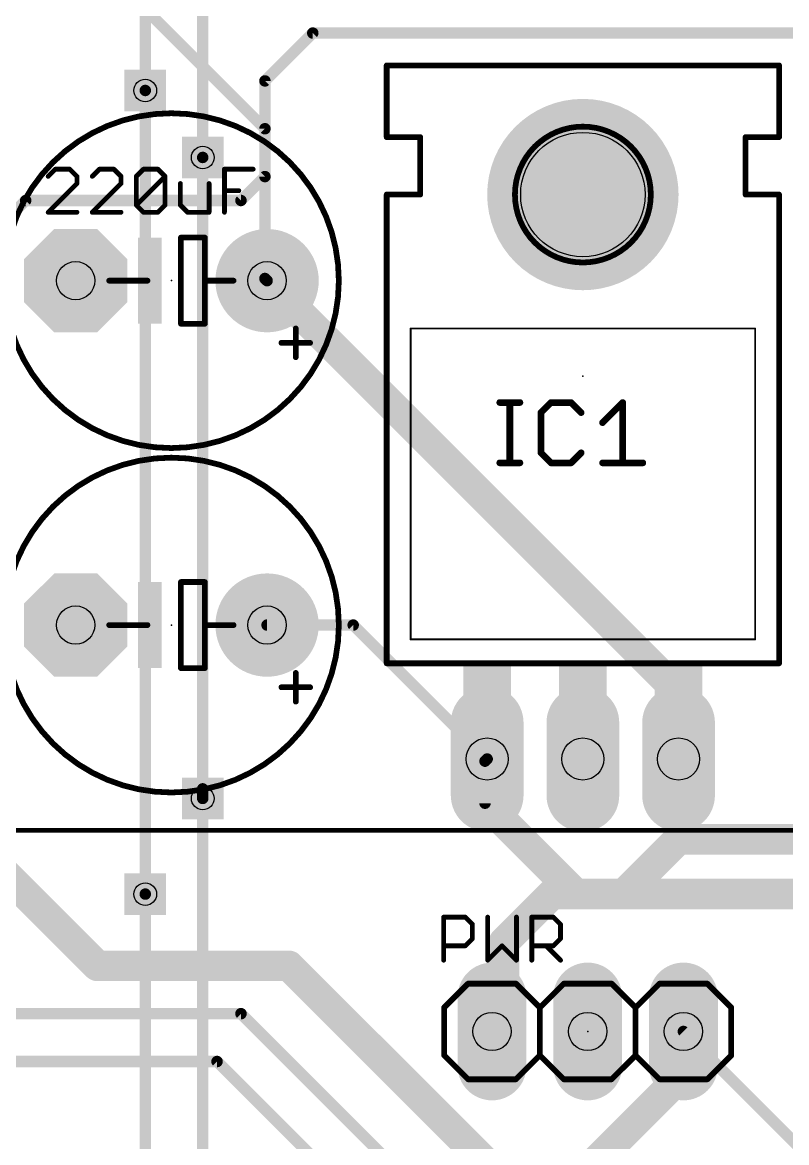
# Model space of a CAD drawing. Extents: x 4 to 288, y -28 to 191.
# Drawn here: x 170.09 to 190.38, y 62.62 to 92.36 of the extents above; entities that cross this region are included whole.
import ezdxf

# ---------------------------------------------------------------- set-up
doc = ezdxf.new("R2010")
doc.units = 0
doc.header["$MEASUREMENT"] = 0
doc.layers.get('0').update_dxf_attribs({"linetype": 'CONTINUOUS'})
for name, color, linetype in [('1', 22, 'CONTINUOUS'), ('16', 175, 'CONTINUOUS'), ('17', 82, 'CONTINUOUS'), ('18', 82, 'CONTINUOUS'), ('20', 7, 'CONTINUOUS'), ('21', 2, 'CONTINUOUS'), ('23', 7, 'CONTINUOUS'), ('25', 2, 'CONTINUOUS'), ('27', 253, 'CONTINUOUS'), ('29', 253, 'CONTINUOUS'), ('30', 253, 'CONTINUOUS'), ('42', 175, 'CONTINUOUS'), ('43', 82, 'CONTINUOUS'), ('44', 253, 'CONTINUOUS'), ('51', 253, 'CONTINUOUS')]:
    doc.layers.add(name, color=color, linetype=linetype)

# ---------------------------------------------------------------- blocks, each defined once
blk = doc.blocks.new('RECT')
blk.add_solid([(-0.5, -0.5), (0.5, -0.5), (-0.5, 0.5), (0.5, 0.5)])
blk = doc.blocks.new('ROUNDP')
at = {"const_width": 0.5}
blk.add_lwpolyline([(0, -0.25, 1), (0, 0.25, 1), (0, -0.25)], format="xyb", dxfattribs=at)
blk = doc.blocks.new('OCTAGONP')
at = {"const_width": 0.5}
blk.add_lwpolyline([(-0.25, -0.1036), (-0.25, 0.1036), (-0.1036, 0.25), (0.1036, 0.25), (0.25, 0.1036), (0.25, -0.1036), (0.1036, -0.25), (-0.1036, -0.25), (-0.25, -0.1036), (-0.25, 0.1036)], dxfattribs=at)
blk = doc.blocks.new('LONGP100')
at = {"const_width": 1}
blk.add_lwpolyline([(-0.5, 0), (0.5, 0)], dxfattribs=at)
at = {"const_width": 0.5}
for points in [[(-0.5, 0.25, 1), (-0.5, -0.25)], [(0.5, -0.25, 1), (0.5, 0.25)]]:
    blk.add_lwpolyline(points, format="xyb", dxfattribs=at)
blk = doc.blocks.new('SQUAREV')
blk.add_solid([(-0.5, -0.5), (0.5, -0.5), (-0.5, 0.5), (0.5, 0.5)])

msp = doc.modelspace()

# ---------------------------------------------------------------- linework, layer by layer
at = {"layer": '1'}
for points, const_width in [([(149.333, 116.732), (176.53, 89.535)], 0.3048), ([(173.355, 90.551), (173.355, 69.215)], 0.3048), ([(176.53, 89.535), (176.53, 85.5586)], 0.3048), ([(174.879, 88.773), (174.879, 71.755)], 0.3048), ([(176.53, 85.5586), (176.5872, 85.5015)], 0.3048), ([(176.5872, 76.3575), (178.8732, 76.3575)], 0.3048), ([(178.8732, 76.3575), (182.4292, 72.8015)], 0.3048), ([(182.372, 72.7443), (182.4292, 72.8015)], 0.3048), ([(182.372, 71.628), (182.372, 72.7443)], 0.3048), ([(182.372, 71.628), (184.785, 69.215)], 0.8128), ([(168.275, 71.12), (172.085, 67.31)], 0.8128), ([(184.785, 69.215), (193.9756, 69.215)], 0.8128), ([(172.085, 67.31), (177.165, 67.31)], 0.8128), ([(177.165, 67.31), (183.8325, 60.6425)], 0.8128), ([(175.895, 66.04), (169.7639, 66.04)], 0.3048), ([(180.34, 61.595), (175.895, 66.04)], 0.3048), ([(187.6374, 65.5676), (187.6374, 64.4474)], 0.8128), ([(167.64, 64.77), (175.26, 64.77)], 0.3048), ([(175.26, 64.77), (178.435, 61.595)], 0.3048), ([(187.6374, 64.4474), (183.8325, 60.6425)], 0.8128)]:
    msp.add_lwpolyline(points, dxfattribs=dict(at, const_width=const_width))
for points, const_width in [([(173.4312, 90.551, 1), (173.2788, 90.551)], 0.1524), ([(176.6062, 89.535, 1), (176.4538, 89.535)], 0.1524), ([(176.4761, 89.4811, 1), (176.5839, 89.5889)], 0.1524), ([(174.9552, 88.773, 1), (174.8028, 88.773)], 0.1524), ([(176.5839, 85.6125, 1), (176.4761, 85.5047)], 0.1524), ([(176.4538, 85.5586, 1), (176.6062, 85.5586)], 0.1524), ([(176.5333, 85.4476, 1), (176.641, 85.5554)], 0.1524), ([(176.5872, 76.4337, 1), (176.5872, 76.2813)], 0.1524), ([(178.927, 76.4114, 1), (178.8193, 76.3036)], 0.1524), ([(178.8732, 76.2813, 1), (178.8732, 76.4337)], 0.1524), ([(182.4482, 72.7443, 1), (182.2958, 72.7443)], 0.1524), ([(182.3181, 72.7982, 1), (182.4259, 72.6904)], 0.1524), ([(182.483, 72.7476, 1), (182.3753, 72.8554)], 0.1524), ([(182.3753, 72.7476, 1), (182.483, 72.8554)], 0.1524), ([(182.5157, 71.7717, 1), (182.2283, 71.4843)], 0.4064), ([(174.8028, 71.755, 1), (174.9552, 71.755)], 0.1524), ([(182.2958, 71.628, 1), (182.4482, 71.628)], 0.1524), ([(184.785, 69.4182, 1), (184.785, 69.0118)], 0.4064), ([(184.6413, 69.0713, 1), (184.9287, 69.3587)], 0.4064), ([(173.2788, 69.215, 1), (173.4312, 69.215)], 0.1524), ([(172.085, 67.5132, 1), (172.085, 67.1068)], 0.4064), ([(171.9413, 67.1663, 1), (172.2287, 67.4537)], 0.4064), ([(177.3087, 67.4537, 1), (177.0213, 67.1663)], 0.4064), ([(177.165, 67.1068, 1), (177.165, 67.5132)], 0.4064), ([(175.9489, 66.0939, 1), (175.8411, 65.9861)], 0.1524), ([(175.895, 65.9638, 1), (175.895, 66.1162)], 0.1524), ([(187.8406, 65.5676, 1), (187.4342, 65.5676)], 0.4064), ([(175.3139, 64.8239, 1), (175.2061, 64.7161)], 0.1524), ([(175.26, 64.6938, 1), (175.26, 64.8462)], 0.1524), ([(187.7811, 64.3037, 1), (187.4937, 64.5911)], 0.4064), ([(187.4342, 64.4474, 1), (187.8406, 64.4474)], 0.4064)]:
    msp.add_lwpolyline(points, format="xyb", dxfattribs=dict(at, const_width=const_width))
at = {"layer": '16'}
for points, const_width in [([(174.879, 98.044), (174.879, 88.773)], 0.3048), ([(173.355, 94.742), (173.355, 90.551)], 0.3048), ([(177.8, 92.075), (176.53, 90.805)], 0.3048), ([(191.135, 92.075), (177.8, 92.075)], 0.3048), ([(176.53, 90.805), (176.53, 88.265)], 0.3048), ([(176.53, 88.265), (175.895, 87.63)], 0.3048), ([(170.18, 87.63), (169.545, 86.995)], 0.3048), ([(175.895, 87.63), (170.18, 87.63)], 0.3048), ([(187.5092, 74.5795), (176.5872, 85.5015)], 0.8128), ([(187.5092, 72.8015), (187.5092, 74.5795)], 0.8128), ([(187.5092, 72.8015), (187.5092, 70.6692)], 0.8128), ([(174.879, 72.009), (174.879, 71.755)], 0.3048), ([(174.879, 58.547), (174.879, 71.755)], 0.3048), ([(187.5092, 70.6692), (186.055, 69.215)], 0.8128), ([(187.5092, 70.6692), (199.2058, 70.6692)], 0.8128), ([(184.15, 69.215), (182.88, 67.945)], 0.8128), ([(186.055, 69.215), (184.15, 69.215)], 0.8128), ([(173.355, 69.215), (173.355, 55.245)], 0.3048), ([(182.88, 67.945), (182.88, 65.8901)], 0.8128), ([(182.88, 65.8901), (182.5574, 65.5676)], 0.8128), ([(195.1859, 58.0191), (187.6374, 65.5676)], 0.3048)]:
    msp.add_lwpolyline(points, dxfattribs=dict(at, const_width=const_width))
for points, const_width in [([(177.8, 92.1512, 1), (177.8, 91.9988)], 0.1524), ([(177.8539, 92.0211, 1), (177.7461, 92.1289)], 0.1524), ([(176.6062, 90.805, 1), (176.4538, 90.805)], 0.1524), ([(176.4761, 90.8589, 1), (176.5839, 90.7511)], 0.1524), ([(173.2788, 90.551, 1), (173.4312, 90.551)], 0.1524), ([(174.8028, 88.773, 1), (174.9552, 88.773)], 0.1524), ([(176.4538, 88.265, 1), (176.6062, 88.265)], 0.1524), ([(176.5839, 88.2111, 1), (176.4761, 88.3189)], 0.1524), ([(170.18, 87.7062, 1), (170.18, 87.5538)], 0.1524), ([(170.2339, 87.5761, 1), (170.1261, 87.6839)], 0.1524), ([(175.8411, 87.6839, 1), (175.9489, 87.5761)], 0.1524), ([(175.895, 87.5538, 1), (175.895, 87.7062)], 0.1524), ([(176.7308, 85.6452, 1), (176.4435, 85.3578)], 0.4064), ([(187.7124, 74.5795, 1), (187.3059, 74.5795)], 0.4064), ([(187.3655, 74.4358, 1), (187.6528, 74.7232)], 0.4064), ([(187.7124, 72.8015, 1), (187.3059, 72.8015)], 0.4064), ([(187.3059, 72.8015, 1), (187.7124, 72.8015)], 0.4064), ([(174.9552, 72.009, 1), (174.8028, 72.009)], 0.1524), ([(174.9552, 71.755, 1), (174.8028, 71.755)], 0.1524), ([(174.8028, 71.755, 1), (174.9552, 71.755)], 0.1524), ([(187.3059, 70.6692, 1), (187.7124, 70.6692)], 0.4064), ([(187.5092, 70.8723, 1), (187.5092, 70.466)], 0.4064), ([(187.6528, 70.5255, 1), (187.3655, 70.8128)], 0.4064), ([(184.15, 69.4182, 1), (184.15, 69.0118)], 0.4064), ([(184.2937, 69.0713, 1), (184.0063, 69.3587)], 0.4064), ([(186.055, 69.0118, 1), (186.055, 69.4182)], 0.4064), ([(173.4312, 69.215, 1), (173.2788, 69.215)], 0.1524), ([(185.9113, 69.3587, 1), (186.1987, 69.0713)], 0.4064), ([(183.0832, 67.945, 1), (182.6768, 67.945)], 0.4064), ([(182.7363, 68.0887, 1), (183.0237, 67.8013)], 0.4064), ([(182.6768, 65.8901, 1), (183.0832, 65.8901)], 0.4064), ([(183.0237, 65.7465, 1), (182.7363, 66.0338)], 0.4064), ([(182.4137, 65.7112, 1), (182.7011, 65.4239)], 0.4064), ([(187.6913, 65.6214, 1), (187.5835, 65.5137)], 0.1524)]:
    msp.add_lwpolyline(points, format="xyb", dxfattribs=dict(at, const_width=const_width))
at = {"layer": '20', "const_width": 0.0254}
msp.add_lwpolyline([(71.1264, 186.0347, 2.9429), (202.1142, 186.0347)], format="xyb", dxfattribs=at)
at = {"layer": '20'}
msp.add_circle((184.9692, 87.7875), 1.651, dxfattribs=at)
at = {"layer": '21'}
for points, const_width in [([(190.1762, 91.2165), (179.7622, 91.2165)], 0.1524), ([(179.7622, 89.3115), (179.7622, 91.2165)], 0.1524), ([(190.1762, 89.3115), (190.1762, 91.2165)], 0.1524), ([(180.6512, 89.3115), (179.7622, 89.3115)], 0.1524), ([(180.6512, 87.7875), (180.6512, 89.3115)], 0.1524), ([(189.2871, 87.7875), (189.2871, 89.3115)], 0.1524), ([(189.2871, 89.3115), (190.1762, 89.3115)], 0.1524), ([(179.7622, 75.3415), (179.7622, 87.7875)], 0.1524), ([(179.7622, 87.7875), (180.6512, 87.7875)], 0.1524), ([(190.1762, 87.7875), (189.2871, 87.7875)], 0.1524), ([(190.1762, 75.3415), (190.1762, 87.7875)], 0.1524), ([(174.9361, 86.6445), (174.3012, 86.6445)], 0.1524), ([(174.3012, 86.6445), (174.3012, 84.3585)], 0.1524), ([(174.9361, 85.5015), (174.9361, 86.6445)], 0.1524), ([(173.4121, 85.5015), (172.9042, 85.5015)], 0.1524), ([(175.1902, 85.5015), (174.9361, 85.5015)], 0.1524), ([(174.9361, 84.3585), (174.9361, 85.5015)], 0.1524), ([(174.3012, 84.3585), (174.9361, 84.3585)], 0.1524), ([(177.3492, 83.4695), (177.3492, 84.2315)], 0.1524), ([(189.5412, 84.2315), (180.3972, 84.2315)], 0.0508), ([(180.3972, 75.9765), (180.3972, 84.2315)], 0.0508), ([(189.5412, 84.2315), (189.5412, 75.9765)], 0.0508), ([(177.7302, 83.8505), (176.9682, 83.8505)], 0.1524), ([(174.9361, 77.5005), (174.3012, 77.5005)], 0.1524), ([(174.3012, 77.5005), (174.3012, 75.2145)], 0.1524), ([(174.9361, 76.3575), (174.9361, 77.5005)], 0.1524), ([(173.4121, 76.3575), (172.9042, 76.3575)], 0.1524), ([(175.1902, 76.3575), (174.9361, 76.3575)], 0.1524), ([(174.9361, 75.2145), (174.9361, 76.3575)], 0.1524), ([(180.3972, 75.9765), (189.5412, 75.9765)], 0.0508), ([(174.3012, 75.2145), (174.9361, 75.2145)], 0.1524), ([(179.7622, 75.3415), (190.1762, 75.3415)], 0.1524), ([(177.3492, 74.3255), (177.3492, 75.0875)], 0.1524), ([(177.7302, 74.7065), (176.9682, 74.7065)], 0.1524), ([(164.4968, 70.9092), (202.5968, 70.9092)], 0.127), ([(181.9224, 66.8376), (181.2874, 66.2026)], 0.1524), ([(181.9224, 66.8376), (183.1924, 66.8376)], 0.1524), ([(183.1924, 66.8376), (183.8274, 66.2026)], 0.1524), ([(183.8274, 66.2026), (184.4624, 66.8376)], 0.1524), ([(184.4624, 66.8376), (185.7324, 66.8376)], 0.1524), ([(185.7324, 66.8376), (186.3674, 66.2026)], 0.1524), ([(186.3674, 66.2026), (187.0024, 66.8376)], 0.1524), ([(187.0024, 66.8376), (188.2724, 66.8376)], 0.1524), ([(188.2724, 66.8376), (188.9074, 66.2026)], 0.1524), ([(181.2874, 66.2026), (181.2874, 64.9326)], 0.1524), ([(183.8274, 66.2026), (183.8274, 64.9326)], 0.1524), ([(186.3674, 66.2026), (186.3674, 64.9326)], 0.1524), ([(188.9074, 66.2026), (188.9074, 64.9326)], 0.1524), ([(181.2874, 64.9326), (181.9224, 64.2976)], 0.1524), ([(183.8274, 64.9326), (183.1924, 64.2976)], 0.1524), ([(184.4624, 64.2976), (183.8274, 64.9326)], 0.1524), ([(186.3674, 64.9326), (185.7324, 64.2976)], 0.1524), ([(187.0024, 64.2976), (186.3674, 64.9326)], 0.1524), ([(188.9074, 64.9326), (188.2724, 64.2976)], 0.1524), ([(183.1924, 64.2976), (181.9224, 64.2976)], 0.1524), ([(185.7324, 64.2976), (184.4624, 64.2976)], 0.1524), ([(188.2724, 64.2976), (187.0024, 64.2976)], 0.1524)]:
    msp.add_lwpolyline(points, dxfattribs=dict(at, const_width=const_width))
for points, const_width in [([(179.7622, 91.2546, 1), (179.7622, 91.1784)], 0.0762), ([(179.8003, 91.2165, 1), (179.7241, 91.2165)], 0.0762), ([(190.2142, 91.2165, 1), (190.1381, 91.2165)], 0.0762), ([(190.1762, 91.1784, 1), (190.1762, 91.2546)], 0.0762), ([(174.0472, 81.0565, 1), (174.0472, 89.9465, 1), (174.0472, 81.0565)], 0.1524), ([(184.9692, 85.9841, 1), (184.9692, 89.5909, 1), (184.9692, 85.9841)], 0.1524), ([(179.7622, 89.3496, 1), (179.7622, 89.2734)], 0.0762), ([(179.7241, 89.3115, 1), (179.8003, 89.3115)], 0.0762), ([(180.6892, 89.3115, 1), (180.6131, 89.3115)], 0.0762), ([(180.6512, 89.2734, 1), (180.6512, 89.3496)], 0.0762), ([(189.2871, 89.3496, 1), (189.2871, 89.2734)], 0.0762), ([(189.3252, 89.3115, 1), (189.2491, 89.3115)], 0.0762), ([(190.1381, 89.3115, 1), (190.2142, 89.3115)], 0.0762), ([(190.1762, 89.2734, 1), (190.1762, 89.3496)], 0.0762), ([(179.8003, 87.7875, 1), (179.7241, 87.7875)], 0.0762), ([(179.7622, 87.8256, 1), (179.7622, 87.7494)], 0.0762), ([(180.6131, 87.7875, 1), (180.6892, 87.7875)], 0.0762), ([(180.6512, 87.7494, 1), (180.6512, 87.8256)], 0.0762), ([(189.2871, 87.8256, 1), (189.2871, 87.7494)], 0.0762), ([(189.2491, 87.7875, 1), (189.3252, 87.7875)], 0.0762), ([(190.2142, 87.7875, 1), (190.1381, 87.7875)], 0.0762), ([(190.1762, 87.7494, 1), (190.1762, 87.8256)], 0.0762), ([(174.3012, 86.6826, 1), (174.3012, 86.6064)], 0.0762), ([(174.3392, 86.6445, 1), (174.2631, 86.6445)], 0.0762), ([(174.9742, 86.6445, 1), (174.8981, 86.6445)], 0.0762), ([(174.9361, 86.6064, 1), (174.9361, 86.6826)], 0.0762), ([(172.9042, 85.5396, 1), (172.9042, 85.4634)], 0.0762), ([(173.4121, 85.4634, 1), (173.4121, 85.5396)], 0.0762), ([(174.9361, 85.5396, 1), (174.9361, 85.4634)], 0.0762), ([(174.9742, 85.5015, 1), (174.8981, 85.5015)], 0.0762), ([(174.8981, 85.5015, 1), (174.9742, 85.5015)], 0.0762), ([(175.1902, 85.4634, 1), (175.1902, 85.5396)], 0.0762), ([(174.3012, 84.3966, 1), (174.3012, 84.3204)], 0.0762), ([(174.2631, 84.3585, 1), (174.3392, 84.3585)], 0.0762), ([(174.8981, 84.3585, 1), (174.9742, 84.3585)], 0.0762), ([(174.9361, 84.3204, 1), (174.9361, 84.3966)], 0.0762), ([(177.3872, 84.2315, 1), (177.3111, 84.2315)], 0.0762), ([(180.3972, 84.2442, 1), (180.3972, 84.2188)], 0.0254), ([(180.4099, 84.2315, 1), (180.3845, 84.2315)], 0.0254), ([(189.5539, 84.2315, 1), (189.5285, 84.2315)], 0.0254), ([(189.5412, 84.2188, 1), (189.5412, 84.2442)], 0.0254), ([(176.9682, 83.8886, 1), (176.9682, 83.8124)], 0.0762), ([(177.7302, 83.8124, 1), (177.7302, 83.8886)], 0.0762), ([(177.3111, 83.4695, 1), (177.3872, 83.4695)], 0.0762), ([(174.0472, 71.9125, 1), (174.0472, 80.8025, 1), (174.0472, 71.9125)], 0.1524), ([(174.3012, 77.5386, 1), (174.3012, 77.4624)], 0.0762), ([(174.3392, 77.5005, 1), (174.2631, 77.5005)], 0.0762), ([(174.9742, 77.5005, 1), (174.8981, 77.5005)], 0.0762), ([(174.9361, 77.4624, 1), (174.9361, 77.5386)], 0.0762), ([(172.9042, 76.3956, 1), (172.9042, 76.3194)], 0.0762), ([(173.4121, 76.3194, 1), (173.4121, 76.3956)], 0.0762), ([(174.9361, 76.3956, 1), (174.9361, 76.3194)], 0.0762), ([(174.9742, 76.3575, 1), (174.8981, 76.3575)], 0.0762), ([(174.8981, 76.3575, 1), (174.9742, 76.3575)], 0.0762), ([(175.1902, 76.3194, 1), (175.1902, 76.3956)], 0.0762), ([(180.3972, 75.9892, 1), (180.3972, 75.9638)], 0.0254), ([(180.3845, 75.9765, 1), (180.4099, 75.9765)], 0.0254), ([(189.5285, 75.9765, 1), (189.5539, 75.9765)], 0.0254), ([(189.5412, 75.9638, 1), (189.5412, 75.9892)], 0.0254), ([(174.3012, 75.2526, 1), (174.3012, 75.1764)], 0.0762), ([(174.2631, 75.2145, 1), (174.3392, 75.2145)], 0.0762), ([(174.8981, 75.2145, 1), (174.9742, 75.2145)], 0.0762), ([(174.9361, 75.1764, 1), (174.9361, 75.2526)], 0.0762), ([(179.7622, 75.3796, 1), (179.7622, 75.3034)], 0.0762), ([(179.7241, 75.3415, 1), (179.8003, 75.3415)], 0.0762), ([(190.1381, 75.3415, 1), (190.2142, 75.3415)], 0.0762), ([(190.1762, 75.3034, 1), (190.1762, 75.3796)], 0.0762), ([(177.3872, 75.0875, 1), (177.3111, 75.0875)], 0.0762), ([(176.9682, 74.7446, 1), (176.9682, 74.6684)], 0.0762), ([(177.7302, 74.6684, 1), (177.7302, 74.7446)], 0.0762), ([(177.3111, 74.3255, 1), (177.3872, 74.3255)], 0.0762), ([(181.9224, 66.8757, 1), (181.9224, 66.7995)], 0.0762), ([(181.9494, 66.8106, 1), (181.8955, 66.8645)], 0.0762), ([(183.2194, 66.8645, 1), (183.1655, 66.8106)], 0.0762), ([(183.1924, 66.7995, 1), (183.1924, 66.8757)], 0.0762), ([(184.4624, 66.8757, 1), (184.4624, 66.7995)], 0.0762), ([(184.4894, 66.8106, 1), (184.4355, 66.8645)], 0.0762), ([(185.7594, 66.8645, 1), (185.7055, 66.8106)], 0.0762), ([(185.7324, 66.7995, 1), (185.7324, 66.8757)], 0.0762), ([(187.0024, 66.8757, 1), (187.0024, 66.7995)], 0.0762), ([(187.0294, 66.8106, 1), (186.9755, 66.8645)], 0.0762), ([(188.2994, 66.8645, 1), (188.2455, 66.8106)], 0.0762), ([(188.2724, 66.7995, 1), (188.2724, 66.8757)], 0.0762), ([(181.3255, 66.2026, 1), (181.2493, 66.2026)], 0.0762), ([(181.2605, 66.2295, 1), (181.3144, 66.1756)], 0.0762), ([(183.8655, 66.2026, 1), (183.7893, 66.2026)], 0.0762), ([(183.8005, 66.2295, 1), (183.8544, 66.1756)], 0.0762), ([(183.8005, 66.1756, 1), (183.8544, 66.2295)], 0.0762), ([(186.4055, 66.2026, 1), (186.3293, 66.2026)], 0.0762), ([(186.3405, 66.2295, 1), (186.3944, 66.1756)], 0.0762), ([(186.3405, 66.1756, 1), (186.3944, 66.2295)], 0.0762), ([(188.9455, 66.2026, 1), (188.8693, 66.2026)], 0.0762), ([(188.8805, 66.1756, 1), (188.9344, 66.2295)], 0.0762), ([(181.3144, 64.9595, 1), (181.2605, 64.9056)], 0.0762), ([(181.2493, 64.9326, 1), (181.3255, 64.9326)], 0.0762), ([(183.8544, 64.9595, 1), (183.8005, 64.9056)], 0.0762), ([(183.7893, 64.9326, 1), (183.8655, 64.9326)], 0.0762), ([(183.8544, 64.9056, 1), (183.8005, 64.9595)], 0.0762), ([(186.3944, 64.9595, 1), (186.3405, 64.9056)], 0.0762), ([(186.3293, 64.9326, 1), (186.4055, 64.9326)], 0.0762), ([(186.3944, 64.9056, 1), (186.3405, 64.9595)], 0.0762), ([(188.8693, 64.9326, 1), (188.9455, 64.9326)], 0.0762), ([(188.9344, 64.9056, 1), (188.8805, 64.9595)], 0.0762), ([(181.9224, 64.3357, 1), (181.9224, 64.2595)], 0.0762), ([(181.8955, 64.2706, 1), (181.9494, 64.3245)], 0.0762), ([(183.1655, 64.3245, 1), (183.2194, 64.2706)], 0.0762), ([(183.1924, 64.2595, 1), (183.1924, 64.3357)], 0.0762), ([(184.4624, 64.3357, 1), (184.4624, 64.2595)], 0.0762), ([(184.4355, 64.2706, 1), (184.4894, 64.3245)], 0.0762), ([(185.7055, 64.3245, 1), (185.7594, 64.2706)], 0.0762), ([(185.7324, 64.2595, 1), (185.7324, 64.3357)], 0.0762), ([(187.0024, 64.3357, 1), (187.0024, 64.2595)], 0.0762), ([(186.9755, 64.2706, 1), (187.0294, 64.3245)], 0.0762), ([(188.2455, 64.3245, 1), (188.2994, 64.2706)], 0.0762), ([(188.2724, 64.2595, 1), (188.2724, 64.3357)], 0.0762)]:
    msp.add_lwpolyline(points, format="xyb", dxfattribs=dict(at, const_width=const_width))
at = {"layer": '23'}
for p in [(174.0472, 85.5015), (184.9692, 82.9615), (174.0472, 76.3575), (185.0974, 65.5676)]:
    msp.add_point(p, dxfattribs=at)
at = {"layer": '25'}
for points, const_width in [([(182.7637, 82.3101, 1), (182.7637, 82.2212)], 0.0889), ([(183.075, 82.2656, 1), (182.9861, 82.2656)], 0.0889), ([(183.2975, 82.2212, 1), (183.2975, 82.3101)], 0.0889), ([(183.8996, 81.9987, 1), (183.8107, 81.9987)], 0.0889), ([(184.122, 82.3101, 1), (184.122, 82.2212)], 0.0889), ([(184.1535, 82.2342, 1), (184.0906, 82.297)], 0.0889), ([(184.6873, 82.297, 1), (184.6245, 82.2342)], 0.0889), ([(184.6559, 82.2212, 1), (184.6559, 82.3101)], 0.0889), ([(186.0706, 82.2656, 1), (185.9817, 82.2656)], 0.0889), ([(186.0575, 82.2342, 1), (185.9947, 82.297)], 0.0889), ([(183.8237, 82.0301, 1), (183.8865, 81.9673)], 0.0889), ([(184.8914, 81.9673, 1), (184.9542, 82.0301)], 0.0889), ([(185.4608, 81.7632, 1), (185.5237, 81.7003)], 0.0889), ([(183.8865, 80.9624, 1), (183.8237, 80.8995)], 0.0889), ([(183.8107, 80.931, 1), (183.8996, 80.931)], 0.0889), ([(184.9542, 80.8995, 1), (184.8914, 80.9624)], 0.0889), ([(182.7637, 80.7085, 1), (182.7637, 80.6196)], 0.0889), ([(182.9861, 80.6641, 1), (183.075, 80.6641)], 0.0889), ([(183.2975, 80.6196, 1), (183.2975, 80.7085)], 0.0889), ([(184.122, 80.7085, 1), (184.122, 80.6196)], 0.0889), ([(184.0906, 80.6326, 1), (184.1535, 80.6955)], 0.0889), ([(184.6245, 80.6955, 1), (184.6873, 80.6326)], 0.0889), ([(184.6559, 80.6196, 1), (184.6559, 80.7085)], 0.0889), ([(185.4923, 80.7085, 1), (185.4923, 80.6196)], 0.0889), ([(185.9817, 80.6641, 1), (186.0706, 80.6641)], 0.0889), ([(186.56, 80.6196, 1), (186.56, 80.7085)], 0.0889), ([(181.3065, 68.6038, 1), (181.243, 68.6038)], 0.0635), ([(181.2747, 68.6356, 1), (181.2747, 68.5721)], 0.0635), ([(181.8692, 68.6263, 1), (181.8243, 68.5814)], 0.0635), ([(181.8467, 68.5721, 1), (181.8467, 68.6356)], 0.0635), ([(182.0691, 68.4132, 1), (182.0056, 68.4132)], 0.0635), ([(182.0149, 68.3907, 1), (182.0598, 68.4356)], 0.0635), ([(182.4759, 68.6038, 1), (182.4124, 68.6038)], 0.0635), ([(183.2385, 68.6038, 1), (183.175, 68.6038)], 0.0635), ([(183.6453, 68.6038, 1), (183.5818, 68.6038)], 0.0635), ([(183.6135, 68.6356, 1), (183.6135, 68.5721)], 0.0635), ([(184.208, 68.6263, 1), (184.163, 68.5814)], 0.0635), ([(184.1855, 68.5721, 1), (184.1855, 68.6356)], 0.0635), ([(184.4079, 68.4132, 1), (184.3444, 68.4132)], 0.0635), ([(184.3537, 68.3907, 1), (184.3986, 68.4356)], 0.0635), ([(181.2747, 67.8729, 1), (181.2747, 67.8094)], 0.0635), ([(181.8243, 67.8636, 1), (181.8692, 67.8187)], 0.0635), ([(181.8467, 67.8094, 1), (181.8467, 67.8729)], 0.0635), ([(182.0056, 68.0318, 1), (182.0691, 68.0318)], 0.0635), ([(182.0598, 68.0094, 1), (182.0149, 68.0543)], 0.0635), ([(182.8479, 67.8636, 1), (182.803, 67.8187)], 0.0635), ([(182.8479, 67.8187, 1), (182.803, 67.8636)], 0.0635), ([(183.6135, 67.8729, 1), (183.6135, 67.8094)], 0.0635), ([(184.0173, 67.8636, 1), (183.9724, 67.8187)], 0.0635), ([(184.163, 67.8636, 1), (184.208, 67.8187)], 0.0635), ([(184.1855, 67.8094, 1), (184.1855, 67.8729)], 0.0635), ([(184.3444, 68.0318, 1), (184.4079, 68.0318)], 0.0635), ([(184.3986, 68.0094, 1), (184.3537, 68.0543)], 0.0635), ([(182.4217, 67.4823, 1), (182.4666, 67.4374)], 0.0635), ([(183.1843, 67.4374, 1), (183.2292, 67.4823)], 0.0635), ([(184.3537, 67.4374, 1), (184.3986, 67.4823)], 0.0635), ([(181.243, 67.4599, 1), (181.3065, 67.4599)], 0.0635), ([(182.4124, 67.4599, 1), (182.4759, 67.4599)], 0.0635), ([(183.175, 67.4599, 1), (183.2385, 67.4599)], 0.0635), ([(183.5818, 67.4599, 1), (183.6453, 67.4599)], 0.0635)]:
    msp.add_lwpolyline(points, format="xyb", dxfattribs=dict(at, const_width=const_width))
for points, const_width in [([(182.7637, 82.2656), (183.2975, 82.2656)], 0.1778), ([(183.0306, 80.6641), (183.0306, 82.2656)], 0.1778), ([(184.122, 82.2656), (183.8551, 81.9987)], 0.1778), ([(183.8551, 81.9987), (183.8551, 80.931)], 0.1778), ([(184.6559, 82.2656), (184.122, 82.2656)], 0.1778), ([(184.9228, 81.9987), (184.6559, 82.2656)], 0.1778), ([(185.4923, 81.7318), (186.0261, 82.2656)], 0.1778), ([(186.0261, 82.2656), (186.0261, 80.6641)], 0.1778), ([(183.8551, 80.931), (184.122, 80.6641)], 0.1778), ([(184.6559, 80.6641), (184.9228, 80.931)], 0.1778), ([(182.7637, 80.6641), (183.2975, 80.6641)], 0.1778), ([(184.122, 80.6641), (184.6559, 80.6641)], 0.1778), ([(185.4923, 80.6641), (186.56, 80.6641)], 0.1778), ([(181.2747, 67.4599), (181.2747, 68.6038)], 0.127), ([(181.2747, 68.6038), (181.8467, 68.6038)], 0.127), ([(181.8467, 68.6038), (182.0374, 68.4132)], 0.127), ([(182.0374, 68.4132), (182.0374, 68.0318)], 0.127), ([(182.4441, 68.6038), (182.4441, 67.4599)], 0.127), ([(183.2068, 67.4599), (183.2068, 68.6038)], 0.127), ([(183.6135, 67.4599), (183.6135, 68.6038)], 0.127), ([(183.6135, 68.6038), (184.1855, 68.6038)], 0.127), ([(184.1855, 68.6038), (184.3762, 68.4132)], 0.127), ([(184.3762, 68.4132), (184.3762, 68.0318)], 0.127), ([(181.8467, 67.8412), (181.2747, 67.8412)], 0.127), ([(182.0374, 68.0318), (181.8467, 67.8412)], 0.127), ([(182.4441, 67.4599), (182.8254, 67.8412)], 0.127), ([(182.8254, 67.8412), (183.2068, 67.4599)], 0.127), ([(184.1855, 67.8412), (183.6135, 67.8412)], 0.127), ([(183.9948, 67.8412), (184.3762, 67.4599)], 0.127), ([(184.3762, 68.0318), (184.1855, 67.8412)], 0.127)]:
    msp.add_lwpolyline(points, dxfattribs=dict(at, const_width=const_width))
at = {"layer": '27', "const_width": 0.127}
for points in [[(170.9689, 88.4616), (170.7783, 88.2709)], [(171.3502, 88.4616), (170.9689, 88.4616)], [(171.5409, 88.2709), (171.3502, 88.4616)], [(171.5409, 88.0802), (171.5409, 88.2709)], [(172.1383, 88.4616), (171.9477, 88.2709)], [(172.5196, 88.4616), (172.1383, 88.4616)], [(172.7103, 88.2709), (172.5196, 88.4616)], [(172.7103, 88.0802), (172.7103, 88.2709)], [(173.117, 88.2709), (173.3077, 88.4616)], [(173.117, 87.5082), (173.117, 88.2709)], [(173.117, 87.5082), (173.8797, 88.2709)], [(173.3077, 88.4616), (173.689, 88.4616)], [(173.689, 88.4616), (173.8797, 88.2709)], [(173.8797, 88.2709), (173.8797, 87.5082)], [(175.4558, 87.3176), (175.4558, 88.4616)], [(175.4558, 88.4616), (176.2185, 88.4616)], [(170.7783, 87.3176), (171.5409, 88.0802)], [(171.9477, 87.3176), (172.7103, 88.0802)], [(174.2864, 88.0802), (174.2864, 87.5082)], [(175.0491, 87.3176), (175.0491, 88.0802)], [(175.4558, 87.8896), (175.8372, 87.8896)], [(173.3077, 87.3176), (173.117, 87.5082)], [(173.8797, 87.5082), (173.689, 87.3176)], [(174.2864, 87.5082), (174.4771, 87.3176)], [(171.5409, 87.3176), (170.7783, 87.3176)], [(172.7103, 87.3176), (171.9477, 87.3176)], [(173.689, 87.3176), (173.3077, 87.3176)], [(174.4771, 87.3176), (175.0491, 87.3176)]]:
    msp.add_lwpolyline(points, dxfattribs=at)
at = {"layer": '27', "const_width": 0.0635}
for points in [[(170.9689, 88.4933, 1), (170.9689, 88.4298)], [(170.9914, 88.4391, 1), (170.9465, 88.484)], [(171.3727, 88.484, 1), (171.3278, 88.4391)], [(171.3502, 88.4298, 1), (171.3502, 88.4933)], [(171.5727, 88.2709, 1), (171.5092, 88.2709)], [(172.1383, 88.4933, 1), (172.1383, 88.4298)], [(172.1608, 88.4391, 1), (172.1159, 88.484)], [(172.5421, 88.484, 1), (172.4972, 88.4391)], [(172.5196, 88.4298, 1), (172.5196, 88.4933)], [(172.7421, 88.2709, 1), (172.6786, 88.2709)], [(173.1488, 88.2709, 1), (173.0853, 88.2709)], [(173.3077, 88.4933, 1), (173.3077, 88.4298)], [(173.3302, 88.4391, 1), (173.2853, 88.484)], [(173.7115, 88.484, 1), (173.6666, 88.4391)], [(173.689, 88.4298, 1), (173.689, 88.4933)], [(173.9114, 88.2709, 1), (173.8479, 88.2709)], [(173.9021, 88.2484, 1), (173.8572, 88.2933)], [(175.4558, 88.4933, 1), (175.4558, 88.4298)], [(175.4876, 88.4616, 1), (175.4241, 88.4616)], [(176.2185, 88.4298, 1), (176.2185, 88.4933)], [(170.7558, 88.2933, 1), (170.8007, 88.2484)], [(171.5092, 88.0802, 1), (171.5727, 88.0802)], [(171.5185, 88.2484, 1), (171.5634, 88.2933)], [(171.5634, 88.0578, 1), (171.5185, 88.1027)], [(171.9252, 88.2933, 1), (171.9701, 88.2484)], [(172.6786, 88.0802, 1), (172.7421, 88.0802)], [(172.6878, 88.2484, 1), (172.7328, 88.2933)], [(172.7328, 88.0578, 1), (172.6878, 88.1027)], [(173.0946, 88.2933, 1), (173.1395, 88.2484)], [(173.8572, 88.2484, 1), (173.9021, 88.2933)], [(174.3182, 88.0802, 1), (174.2547, 88.0802)], [(175.0808, 88.0802, 1), (175.0173, 88.0802)], [(175.4558, 87.9213, 1), (175.4558, 87.8578)], [(175.8372, 87.8578, 1), (175.8372, 87.9213)], [(173.1395, 87.5307, 1), (173.0946, 87.4858)], [(173.0946, 87.5307, 1), (173.1395, 87.4858)], [(173.0853, 87.5082, 1), (173.1488, 87.5082)], [(173.8479, 87.5082, 1), (173.9114, 87.5082)], [(173.9021, 87.4858, 1), (173.8572, 87.5307)], [(174.3089, 87.5307, 1), (174.264, 87.4858)], [(174.2547, 87.5082, 1), (174.3182, 87.5082)], [(170.7783, 87.3493, 1), (170.7783, 87.2858)], [(170.7558, 87.34, 1), (170.8007, 87.2951)], [(171.5409, 87.2858, 1), (171.5409, 87.3493)], [(171.9477, 87.3493, 1), (171.9477, 87.2858)], [(171.9252, 87.34, 1), (171.9701, 87.2951)], [(172.7103, 87.2858, 1), (172.7103, 87.3493)], [(173.3077, 87.3493, 1), (173.3077, 87.2858)], [(173.2853, 87.2951, 1), (173.3302, 87.34)], [(173.6666, 87.34, 1), (173.7115, 87.2951)], [(173.689, 87.2858, 1), (173.689, 87.3493)], [(174.4771, 87.3493, 1), (174.4771, 87.2858)], [(174.4547, 87.2951, 1), (174.4996, 87.34)], [(175.0173, 87.3176, 1), (175.0808, 87.3176)], [(175.0491, 87.2858, 1), (175.0491, 87.3493)], [(175.4241, 87.3176, 1), (175.4876, 87.3176)]]:
    msp.add_lwpolyline(points, format="xyb", dxfattribs=at)
at = {"layer": '29', "const_width": 1.7526}
msp.add_lwpolyline([(184.9692, 86.9112, 1), (184.9692, 88.6638, 1), (184.9692, 86.9112)], format="xyb", dxfattribs=at)
at = {"layer": '30', "const_width": 1.7526}
msp.add_lwpolyline([(184.9692, 86.9112, 1), (184.9692, 88.6638, 1), (184.9692, 86.9112)], format="xyb", dxfattribs=at)
at = {"layer": '42', "const_width": 2.54}
msp.add_lwpolyline([(184.9692, 86.5175, 1), (184.9692, 89.0575, 1), (184.9692, 86.5175)], format="xyb", dxfattribs=at)
at = {"layer": '43', "const_width": 2.54}
msp.add_lwpolyline([(184.9692, 86.5175, 1), (184.9692, 89.0575, 1), (184.9692, 86.5175)], format="xyb", dxfattribs=at)
at = {"layer": '44'}
for centre, radius in [((173.355, 90.551), 0.3), ((174.879, 88.773), 0.3), ((171.5071, 85.5015), 0.508), ((176.5872, 85.5015), 0.508), ((171.5071, 76.3575), 0.508), ((176.5872, 76.3575), 0.508), ((182.4292, 72.8015), 0.5588), ((184.9692, 72.8015), 0.5588), ((187.5092, 72.8015), 0.5588), ((174.879, 71.755), 0.3), ((173.355, 69.215), 0.3), ((182.5574, 65.5676), 0.508), ((185.0974, 65.5676), 0.508), ((187.6374, 65.5676), 0.508)]:
    msp.add_circle(centre, radius, dxfattribs=at)
at = {"layer": '51', "const_width": 0.1524}
for points in [[(172.9042, 85.5015), (172.3962, 85.5015)], [(175.6981, 85.5015), (175.1902, 85.5015)], [(172.9042, 76.3575), (172.3962, 76.3575)], [(175.6981, 76.3575), (175.1902, 76.3575)]]:
    msp.add_lwpolyline(points, dxfattribs=at)
at = {"layer": '51', "const_width": 0.0762}
for points in [[(172.3962, 85.5396, 1), (172.3962, 85.4634)], [(172.9042, 85.4634, 1), (172.9042, 85.5396)], [(175.1902, 85.5396, 1), (175.1902, 85.4634)], [(175.6981, 85.4634, 1), (175.6981, 85.5396)], [(172.3962, 76.3956, 1), (172.3962, 76.3194)], [(172.9042, 76.3194, 1), (172.9042, 76.3956)], [(175.1902, 76.3956, 1), (175.1902, 76.3194)], [(175.6981, 76.3194, 1), (175.6981, 76.3956)]]:
    msp.add_lwpolyline(points, format="xyb", dxfattribs=at)

# ---------------------------------------------------------------- block references
at = {"layer": '17'}
for name, p, xscale, yscale, rotation in [('OCTAGONP', (171.5071, 85.5015), 2.54, 2.54, 180), ('OCTAGONP', (171.5071, 85.5015), 2.54, 2.54, 180), ('ROUNDP', (176.5872, 85.5015), 2.54, 2.54, 180), ('ROUNDP', (176.5872, 85.5015), 2.54, 2.54, 180), ('OCTAGONP', (171.5071, 76.3575), 2.54, 2.54, 180), ('OCTAGONP', (171.5071, 76.3575), 2.54, 2.54, 180), ('ROUNDP', (176.5872, 76.3575), 2.54, 2.54, 180), ('ROUNDP', (176.5872, 76.3575), 2.54, 2.54, 180), ('LONGP100', (182.4292, 72.8015), 1.7272, 1.7272, 90), ('LONGP100', (182.4292, 72.8015), 1.7272, 1.7272, 90), ('LONGP100', (184.9692, 72.8015), 1.7272, 1.7272, 90), ('LONGP100', (184.9692, 72.8015), 1.7272, 1.7272, 90), ('LONGP100', (187.5092, 72.8015), 1.7272, 1.7272, 90), ('LONGP100', (187.5092, 72.8015), 1.7272, 1.7272, 90), ('LONGP100', (182.5574, 65.5676), 1.6256, 1.6256, 90), ('LONGP100', (182.5574, 65.5676), 1.6256, 1.6256, 90), ('LONGP100', (185.0974, 65.5676), 1.6256, 1.6256, 90), ('LONGP100', (185.0974, 65.5676), 1.6256, 1.6256, 90), ('LONGP100', (187.6374, 65.5676), 1.6256, 1.6256, 90), ('LONGP100', (187.6374, 65.5676), 1.6256, 1.6256, 90)]:
    msp.add_blockref(name, p, dxfattribs=dict(at, xscale=xscale, yscale=yscale, rotation=rotation))
at = {"layer": '18', "xscale": 1.108, "yscale": 1.108}
for p in [(173.355, 90.551), (173.355, 90.551), (174.879, 88.773), (174.879, 88.773), (174.879, 71.755), (174.879, 71.755), (173.355, 69.215), (173.355, 69.215)]:
    msp.add_blockref('SQUAREV', p, dxfattribs=at)
at = {"layer": '21', "xscale": 0.635, "yscale": 2.286, "rotation": 180}
for p in [(173.4757, 85.5015), (173.4757, 76.3575)]:
    msp.add_blockref('RECT', p, dxfattribs=at)
at = {"layer": '21'}
for p, xscale, yscale in [((182.4292, 73.9445), 1.27, 2.794), ((184.9692, 73.9445), 1.27, 2.794), ((187.5092, 73.9445), 1.27, 2.794), ((182.4292, 72.23), 0.762, 0.635), ((184.9692, 72.23), 0.762, 0.635), ((187.5092, 72.23), 0.762, 0.635)]:
    msp.add_blockref('RECT', p, dxfattribs=dict(at, xscale=xscale, yscale=yscale))
at = {"layer": '29'}
for name, p, xscale, yscale, rotation in [('OCTAGONP', (171.5071, 85.5015), 2.7432, 2.7432, 180), ('ROUNDP', (176.5872, 85.5015), 2.7432, 2.7432, 180), ('OCTAGONP', (171.5071, 76.3575), 2.7432, 2.7432, 180), ('ROUNDP', (176.5872, 76.3575), 2.7432, 2.7432, 180), ('LONGP100', (182.4292, 72.8015), 1.9304, 1.9304, 90), ('LONGP100', (184.9692, 72.8015), 1.9304, 1.9304, 90), ('LONGP100', (187.5092, 72.8015), 1.9304, 1.9304, 90), ('LONGP100', (182.5574, 65.5676), 1.8288, 1.8288, 90), ('LONGP100', (185.0974, 65.5676), 1.8288, 1.8288, 90), ('LONGP100', (187.6374, 65.5676), 1.8288, 1.8288, 90)]:
    msp.add_blockref(name, p, dxfattribs=dict(at, xscale=xscale, yscale=yscale, rotation=rotation))
at = {"layer": '30'}
for name, p, xscale, yscale, rotation in [('OCTAGONP', (171.5071, 85.5015), 2.7432, 2.7432, 180), ('ROUNDP', (176.5872, 85.5015), 2.7432, 2.7432, 180), ('OCTAGONP', (171.5071, 76.3575), 2.7432, 2.7432, 180), ('ROUNDP', (176.5872, 76.3575), 2.7432, 2.7432, 180), ('LONGP100', (182.4292, 72.8015), 1.9304, 1.9304, 90), ('LONGP100', (184.9692, 72.8015), 1.9304, 1.9304, 90), ('LONGP100', (187.5092, 72.8015), 1.9304, 1.9304, 90), ('LONGP100', (182.5574, 65.5676), 1.8288, 1.8288, 90), ('LONGP100', (185.0974, 65.5676), 1.8288, 1.8288, 90), ('LONGP100', (187.6374, 65.5676), 1.8288, 1.8288, 90)]:
    msp.add_blockref(name, p, dxfattribs=dict(at, xscale=xscale, yscale=yscale, rotation=rotation))
at = {"layer": '51', "xscale": 0.508, "yscale": 0.508}
for p in [(182.5574, 65.5676), (185.0974, 65.5676), (187.6374, 65.5676)]:
    msp.add_blockref('RECT', p, dxfattribs=at)

doc.saveas('drawing.dxf')
